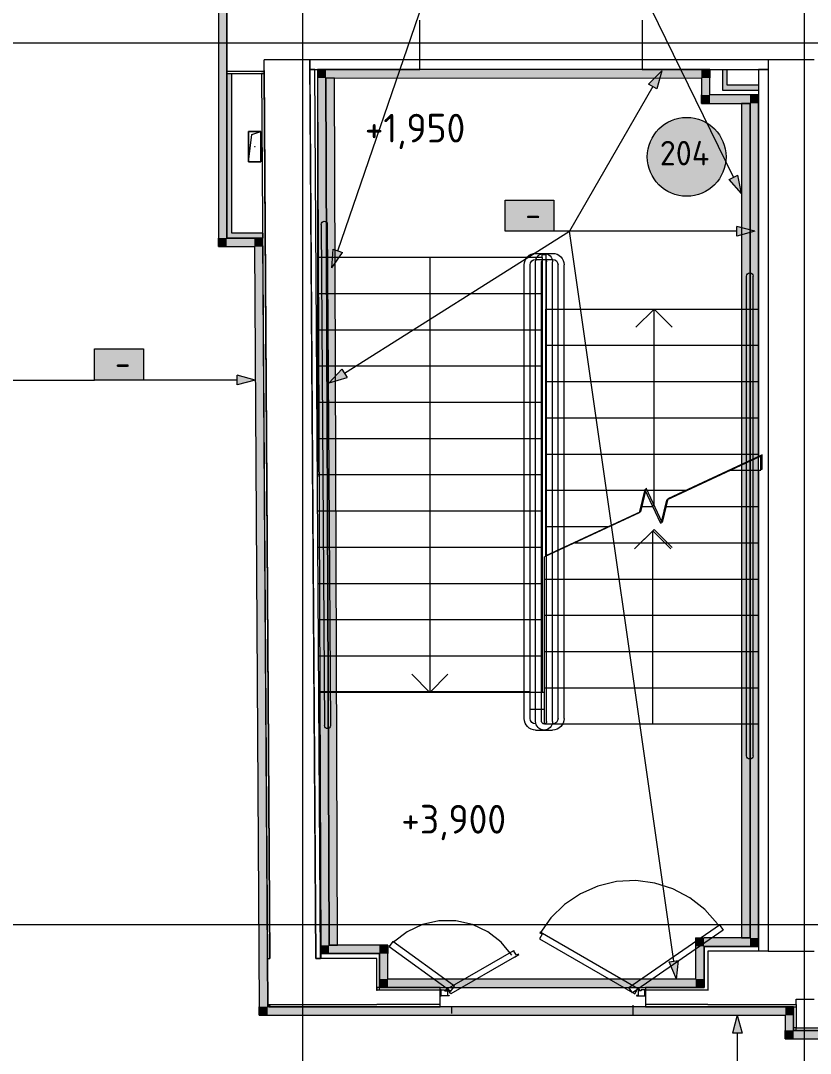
# Model space of a CAD drawing. Header units: millimetres. Extents: x 0 to 1189, y 0 to 841.
# Drawn here: x 310.3 to 375.7, y 406.7 to 492.2 of the extents above; entities that cross this region are included whole.
import ezdxf

# ---------------------------------------------------------------- set-up
doc = ezdxf.new("R2010")
doc.units = ezdxf.units.MM

msp = doc.modelspace()

# ---------------------------------------------------------------- hatches: boundary and pattern name
at = {"true_color": 0xf1d696}
h = msp.add_hatch(color=41, dxfattribs=at)
h.dxf.hatch_style = 2
h.paths.add_polyline_path([(326.689499, 493.921525), (327.3895, 493.921525), (327.3895, 487.801516), (326.689499, 487.801516)])
h = msp.add_hatch(color=41, dxfattribs=at)
h.dxf.hatch_style = 2
h.paths.add_polyline_path([(327.3895, 474.201495), (326.689499, 474.201495), (326.689499, 487.801516), (327.3895, 487.801516)])
h = msp.add_hatch(color=7)
h.dxf.hatch_style = 2
h.paths.add_polyline_path([(327.789501, 474.201495), (327.3895, 474.201495), (327.3895, 487.801516), (327.789501, 487.801516)])
h = msp.add_hatch(color=7)
h.dxf.hatch_style = 2
h.paths.add_polyline_path([(330.471505, 488.111516), (330.407942, 488.085079), (330.381505, 488.021516), (330.407942, 487.957954), (330.471505, 487.931516), (330.535067, 487.957954), (330.561505, 488.021516), (330.535067, 488.085079)])
h = msp.add_hatch(color=41, dxfattribs=at)
h.dxf.hatch_style = 2
h.paths.add_polyline_path([(335.592513, 487.447515), (334.892512, 487.447515), (334.890512, 488.147516)])
h = msp.add_hatch(color=41, dxfattribs=at)
h.dxf.hatch_style = 2
h.paths.add_polyline_path([(334.890512, 488.147516), (335.590513, 488.147516), (335.592513, 487.447515)])
h = msp.add_hatch(color=41, dxfattribs=at)
h.dxf.hatch_style = 2
h.paths.add_polyline_path([(335.850513, 415.659406), (335.150512, 415.659406), (334.892512, 487.447515), (335.592513, 487.447515)])
h = msp.add_hatch(color=41, dxfattribs=at)
h.dxf.hatch_style = 2
h.paths.add_polyline_path([(335.592513, 487.447515), (335.590513, 488.147516), (366.65356, 488.158516), (366.65356, 487.457515)])
at = {"true_color": 0x3dad99}
h = msp.add_hatch(color=135, dxfattribs=at)
h.dxf.hatch_style = 2
h.paths.add_polyline_path([(335.592513, 487.447515), (336.292514, 487.447515), (336.550514, 415.659406), (335.850513, 415.659406)])
at = {"true_color": 0x0077b0}
h = msp.add_hatch(color=144, dxfattribs=at)
h.dxf.hatch_style = 2
h.paths.add_polyline_path([(363.369555, 488.047516), (362.972555, 486.553514), (362.278553, 486.951515)])
at = {"true_color": 0xf1d696}
h = msp.add_hatch(color=41, dxfattribs=at)
h.dxf.hatch_style = 2
h.paths.add_polyline_path([(367.353561, 488.158516), (367.353561, 487.458515), (366.65356, 487.457515)])
h = msp.add_hatch(color=41, dxfattribs=at)
h.dxf.hatch_style = 2
h.paths.add_polyline_path([(366.65356, 487.457515), (366.65356, 488.158516), (367.353561, 488.158516)])
h = msp.add_hatch(color=41, dxfattribs=at)
h.dxf.hatch_style = 2
h.paths.add_polyline_path([(366.65356, 487.457515), (367.353561, 487.458515), (367.353561, 486.052513), (366.65356, 486.052513)])
h = msp.add_hatch(color=7)
h.dxf.hatch_style = 2
h.paths.add_polyline_path([(368.390563, 486.852514), (368.390563, 488.147516), (368.790563, 488.147516), (368.790563, 486.852514)])
h = msp.add_hatch(color=7)
h.dxf.hatch_style = 2
h.paths.add_polyline_path([(368.390563, 486.452514), (368.390563, 486.852514), (371.376567, 486.852514), (371.376567, 486.452514)])
h = msp.add_hatch(color=41, dxfattribs=at)
h.dxf.hatch_style = 2
h.paths.add_polyline_path([(367.353561, 486.052513), (366.65356, 485.352512), (366.65356, 486.052513)])
h = msp.add_hatch(color=41, dxfattribs=at)
h.dxf.hatch_style = 2
h.paths.add_polyline_path([(367.353561, 486.052513), (367.353561, 485.352512), (366.65356, 485.352512)])
h = msp.add_hatch(color=41, dxfattribs=at)
h.dxf.hatch_style = 2
h.paths.add_polyline_path([(367.353561, 485.352512), (367.353561, 486.052513), (370.676566, 486.052513), (370.676566, 485.352512)])
h = msp.add_hatch(color=41, dxfattribs=at)
h.dxf.hatch_style = 2
h.paths.add_polyline_path([(370.676566, 485.352512), (370.676566, 486.052513), (371.376567, 486.052513)])
h = msp.add_hatch(color=41, dxfattribs=at)
h.dxf.hatch_style = 2
h.paths.add_polyline_path([(370.676566, 485.352512), (371.376567, 486.052513), (371.376567, 485.352512)])
at = {"true_color": 0x3dad99}
h = msp.add_hatch(color=135, dxfattribs=at)
h.dxf.hatch_style = 2
h.paths.add_polyline_path([(370.676566, 416.259407), (369.976565, 416.259407), (369.976565, 485.352512), (370.676566, 485.352512)])
at = {"true_color": 0xf1d696}
h = msp.add_hatch(color=41, dxfattribs=at)
h.dxf.hatch_style = 2
h.paths.add_polyline_path([(370.676566, 485.352512), (371.376567, 485.352512), (371.376567, 416.259407), (370.676566, 416.259407)])
at = {"true_color": 0xffffff}
h = msp.add_hatch(color=7, dxfattribs=at)
edge = h.paths.add_edge_path()
edge.add_arc((365.436558, 480.927505), 3.260005, 0, 360)
at = {"true_color": 0x0077b0}
h = msp.add_hatch(color=144, dxfattribs=at)
h.dxf.hatch_style = 2
h.paths.add_polyline_path([(369.976565, 477.894501), (368.961564, 479.060503), (369.680565, 479.411503)])
at = {"true_color": 0xffffff}
h = msp.add_hatch(color=7, dxfattribs=at)
h.dxf.hatch_style = 2
h.paths.add_polyline_path([(350.411535, 477.3505), (354.451542, 477.3505), (354.451542, 474.762496), (350.411535, 474.762496)])
h = msp.add_hatch(color=7, dxfattribs=at)
h.dxf.hatch_style = 2
h.paths.add_polyline_path([(350.411535, 477.3505), (354.451542, 477.3505), (354.451542, 474.762496), (350.411535, 474.762496)])
h = msp.add_hatch(color=7, dxfattribs=at)
h.dxf.hatch_style = 2
h.paths.add_polyline_path([(350.411535, 477.3505), (354.451542, 477.3505), (354.451542, 474.762496), (350.411535, 474.762496)])
h = msp.add_hatch(color=7, dxfattribs=at)
h.dxf.hatch_style = 2
h.paths.add_polyline_path([(350.411535, 477.3505), (354.451542, 477.3505), (354.451542, 474.762496), (350.411535, 474.762496)])
at = {"true_color": 0x0077b0}
h = msp.add_hatch(color=144, dxfattribs=at)
h.paths.add_polyline_path([(351.622216, 475.95376), (351.622216, 476.760739), (351.592726, 476.917422), (351.503705, 477.048473), (351.375065, 477.134876), (351.218727, 477.164228), (351.062251, 477.134876), (350.930993, 477.048473), (350.843556, 476.917422), (350.815237, 476.760739), (350.815237, 475.95376), (350.843556, 475.797421), (350.930993, 475.668781), (351.062251, 475.57976), (351.218727, 475.55027), (351.375065, 475.57976), (351.503705, 475.668781), (351.592726, 475.797421)])
h.paths.add_polyline_path([(351.822859, 475.95376), (351.811705, 475.833104), (351.778279, 475.721078), (351.722632, 475.618044), (351.644816, 475.524363), (351.553048, 475.447064), (351.450995, 475.392554), (351.339331, 475.360264), (351.218727, 475.349628), (351.096994, 475.360264), (350.985287, 475.392554), (350.883088, 475.447064), (350.789881, 475.524363), (350.712151, 475.618044), (350.656694, 475.721078), (350.623457, 475.833104), (350.61239, 475.95376), (350.61239, 476.760739), (350.623457, 476.882471), (350.656694, 476.994178), (350.712151, 477.096377), (350.789881, 477.189584), (350.883088, 477.2674), (350.985287, 477.323047), (351.096994, 477.356473), (351.218727, 477.367627), (351.339383, 477.356516), (351.451409, 477.323392), (351.554443, 477.268563), (351.648124, 477.19234), (351.724028, 477.098703), (351.778693, 476.995557), (351.811757, 476.882902), (351.822859, 476.760739)])
h = msp.add_hatch(color=144, dxfattribs=at)
h.paths.add_polyline_path([(351.622216, 475.95376), (351.622216, 476.760739), (351.592726, 476.917422), (351.503705, 477.048473), (351.375065, 477.134876), (351.218727, 477.164228), (351.062251, 477.134876), (350.930993, 477.048473), (350.843556, 476.917422), (350.815237, 476.760739), (350.815237, 475.95376), (350.843556, 475.797421), (350.930993, 475.668781), (351.062251, 475.57976), (351.218727, 475.55027), (351.375065, 475.57976), (351.503705, 475.668781), (351.592726, 475.797421)])
h.paths.add_polyline_path([(351.822859, 475.95376), (351.811705, 475.833104), (351.778279, 475.721078), (351.722632, 475.618044), (351.644816, 475.524363), (351.553048, 475.447064), (351.450995, 475.392554), (351.339331, 475.360264), (351.218727, 475.349628), (351.096994, 475.360264), (350.985287, 475.392554), (350.883088, 475.447064), (350.789881, 475.524363), (350.712151, 475.618044), (350.656694, 475.721078), (350.623457, 475.833104), (350.61239, 475.95376), (350.61239, 476.760739), (350.623457, 476.882471), (350.656694, 476.994178), (350.712151, 477.096377), (350.789881, 477.189584), (350.883088, 477.2674), (350.985287, 477.323047), (351.096994, 477.356473), (351.218727, 477.367627), (351.339383, 477.356516), (351.451409, 477.323392), (351.554443, 477.268563), (351.648124, 477.19234), (351.724028, 477.098703), (351.778693, 476.995557), (351.811757, 476.882902), (351.822859, 476.760739)])
h = msp.add_hatch(color=144, dxfattribs=at)
h.paths.add_polyline_path([(351.622216, 475.95376), (351.622216, 476.760739), (351.592726, 476.917422), (351.503705, 477.048473), (351.375065, 477.134876), (351.218727, 477.164228), (351.062251, 477.134876), (350.930993, 477.048473), (350.843556, 476.917422), (350.815237, 476.760739), (350.815237, 475.95376), (350.843556, 475.797421), (350.930993, 475.668781), (351.062251, 475.57976), (351.218727, 475.55027), (351.375065, 475.57976), (351.503705, 475.668781), (351.592726, 475.797421)])
h.paths.add_polyline_path([(351.822859, 475.95376), (351.811705, 475.833104), (351.778279, 475.721078), (351.722632, 475.618044), (351.644816, 475.524363), (351.553048, 475.447064), (351.450995, 475.392554), (351.339331, 475.360264), (351.218727, 475.349628), (351.096994, 475.360264), (350.985287, 475.392554), (350.883088, 475.447064), (350.789881, 475.524363), (350.712151, 475.618044), (350.656694, 475.721078), (350.623457, 475.833104), (350.61239, 475.95376), (350.61239, 476.760739), (350.623457, 476.882471), (350.656694, 476.994178), (350.712151, 477.096377), (350.789881, 477.189584), (350.883088, 477.2674), (350.985287, 477.323047), (351.096994, 477.356473), (351.218727, 477.367627), (351.339383, 477.356516), (351.451409, 477.323392), (351.554443, 477.268563), (351.648124, 477.19234), (351.724028, 477.098703), (351.778693, 476.995557), (351.811757, 476.882902), (351.822859, 476.760739)])
h = msp.add_hatch(color=144, dxfattribs=at)
h.paths.add_polyline_path([(351.622216, 475.95376), (351.622216, 476.760739), (351.592726, 476.917422), (351.503705, 477.048473), (351.375065, 477.134876), (351.218727, 477.164228), (351.062251, 477.134876), (350.930993, 477.048473), (350.843556, 476.917422), (350.815237, 476.760739), (350.815237, 475.95376), (350.843556, 475.797421), (350.930993, 475.668781), (351.062251, 475.57976), (351.218727, 475.55027), (351.375065, 475.57976), (351.503705, 475.668781), (351.592726, 475.797421)])
h.paths.add_polyline_path([(351.822859, 475.95376), (351.811705, 475.833104), (351.778279, 475.721078), (351.722632, 475.618044), (351.644816, 475.524363), (351.553048, 475.447064), (351.450995, 475.392554), (351.339331, 475.360264), (351.218727, 475.349628), (351.096994, 475.360264), (350.985287, 475.392554), (350.883088, 475.447064), (350.789881, 475.524363), (350.712151, 475.618044), (350.656694, 475.721078), (350.623457, 475.833104), (350.61239, 475.95376), (350.61239, 476.760739), (350.623457, 476.882471), (350.656694, 476.994178), (350.712151, 477.096377), (350.789881, 477.189584), (350.883088, 477.2674), (350.985287, 477.323047), (351.096994, 477.356473), (351.218727, 477.367627), (351.339383, 477.356516), (351.451409, 477.323392), (351.554443, 477.268563), (351.648124, 477.19234), (351.724028, 477.098703), (351.778693, 476.995557), (351.811757, 476.882902), (351.822859, 476.760739)])
h = msp.add_hatch(color=144, dxfattribs=at)
h.dxf.hatch_style = 2
h.paths.add_polyline_path([(354.045336, 477.023117), (353.813826, 476.791607), (353.74327, 476.760739), (353.667134, 476.786026), (353.641847, 476.862162), (353.669959, 476.932718), (354.06518, 477.327939), (354.10597, 477.357292), (354.14676, 477.367627), (354.222896, 477.342064), (354.248183, 477.265652), (354.248183, 475.448295), (354.222896, 475.373537), (354.14676, 475.349628), (354.070623, 475.373537), (354.045336, 475.448295)])
h = msp.add_hatch(color=144, dxfattribs=at)
h.dxf.hatch_style = 2
h.paths.add_polyline_path([(354.045336, 477.023117), (353.813826, 476.791607), (353.74327, 476.760739), (353.667134, 476.786026), (353.641847, 476.862162), (353.669959, 476.932718), (354.06518, 477.327939), (354.10597, 477.357292), (354.14676, 477.367627), (354.222896, 477.342064), (354.248183, 477.265652), (354.248183, 475.448295), (354.222896, 475.373537), (354.14676, 475.349628), (354.070623, 475.373537), (354.045336, 475.448295)])
h = msp.add_hatch(color=144, dxfattribs=at)
h.dxf.hatch_style = 2
h.paths.add_polyline_path([(354.045336, 477.023117), (353.813826, 476.791607), (353.74327, 476.760739), (353.667134, 476.786026), (353.641847, 476.862162), (353.669959, 476.932718), (354.06518, 477.327939), (354.10597, 477.357292), (354.14676, 477.367627), (354.222896, 477.342064), (354.248183, 477.265652), (354.248183, 475.448295), (354.222896, 475.373537), (354.14676, 475.349628), (354.070623, 475.373537), (354.045336, 475.448295)])
h = msp.add_hatch(color=144, dxfattribs=at)
h.dxf.hatch_style = 2
h.paths.add_polyline_path([(354.045336, 477.023117), (353.813826, 476.791607), (353.74327, 476.760739), (353.667134, 476.786026), (353.641847, 476.862162), (353.669959, 476.932718), (354.06518, 477.327939), (354.10597, 477.357292), (354.14676, 477.367627), (354.222896, 477.342064), (354.248183, 477.265652), (354.248183, 475.448295), (354.222896, 475.373537), (354.14676, 475.349628), (354.070623, 475.373537), (354.045336, 475.448295)])
h = msp.add_hatch(color=144, dxfattribs=at)
h.dxf.hatch_style = 2
h.paths.add_polyline_path([(353.135757, 475.851785), (352.328778, 475.851785), (352.252641, 475.877347), (352.227354, 475.95376), (352.252641, 476.029896), (352.328778, 476.055183), (353.135757, 476.055183), (353.211893, 476.029896), (353.23718, 475.95376), (353.211893, 475.877347)])
h = msp.add_hatch(color=144, dxfattribs=at)
h.dxf.hatch_style = 2
h.paths.add_polyline_path([(353.135757, 475.851785), (352.328778, 475.851785), (352.252641, 475.877347), (352.227354, 475.95376), (352.252641, 476.029896), (352.328778, 476.055183), (353.135757, 476.055183), (353.211893, 476.029896), (353.23718, 475.95376), (353.211893, 475.877347)])
h = msp.add_hatch(color=144, dxfattribs=at)
h.dxf.hatch_style = 2
h.paths.add_polyline_path([(353.135757, 475.851785), (352.328778, 475.851785), (352.252641, 475.877347), (352.227354, 475.95376), (352.252641, 476.029896), (352.328778, 476.055183), (353.135757, 476.055183), (353.211893, 476.029896), (353.23718, 475.95376), (353.211893, 475.877347)])
h = msp.add_hatch(color=144, dxfattribs=at)
h.dxf.hatch_style = 2
h.paths.add_polyline_path([(353.135757, 475.851785), (352.328778, 475.851785), (352.252641, 475.877347), (352.227354, 475.95376), (352.252641, 476.029896), (352.328778, 476.055183), (353.135757, 476.055183), (353.211893, 476.029896), (353.23718, 475.95376), (353.211893, 475.877347)])
h = msp.add_hatch(color=7)
h.dxf.hatch_style = 2
h.paths.add_polyline_path([(327.789501, 474.201495), (327.789501, 474.601496), (330.389505, 474.601496), (330.389505, 474.201495)])
h = msp.add_hatch(color=144, dxfattribs=at)
h.dxf.hatch_style = 2
h.paths.add_polyline_path([(371.076567, 474.762496), (369.583565, 474.362495), (369.583565, 475.162497)])
at = {"true_color": 0xf1d696}
h = msp.add_hatch(color=41, dxfattribs=at)
h.dxf.hatch_style = 2
h.paths.add_polyline_path([(327.3895, 474.201495), (326.689499, 473.501494), (326.689499, 474.201495)])
h = msp.add_hatch(color=41, dxfattribs=at)
h.dxf.hatch_style = 2
h.paths.add_polyline_path([(327.3895, 474.201495), (327.3895, 473.501494), (326.689499, 473.501494)])
h = msp.add_hatch(color=41, dxfattribs=at)
h.dxf.hatch_style = 2
h.paths.add_polyline_path([(327.3895, 473.501494), (327.3895, 474.201495), (329.660504, 474.201495), (329.665504, 473.501494)])
h = msp.add_hatch(color=41, dxfattribs=at)
h.dxf.hatch_style = 2
h.paths.add_polyline_path([(330.360505, 474.201495), (329.665504, 473.501494), (329.660504, 474.201495)])
h = msp.add_hatch(color=41, dxfattribs=at)
h.dxf.hatch_style = 2
h.paths.add_polyline_path([(329.665504, 473.501494), (330.355505, 474.197495), (330.365505, 473.501494)])
h = msp.add_hatch(color=41, dxfattribs=at)
h.dxf.hatch_style = 2
h.paths.add_polyline_path([(329.665504, 473.501494), (330.365505, 473.501494), (330.774505, 410.559398), (330.074504, 410.559398)])
at = {"true_color": 0x0077b0}
h = msp.add_hatch(color=144, dxfattribs=at)
h.dxf.hatch_style = 2
h.paths.add_polyline_path([(336.086513, 471.728491), (336.191514, 473.270494), (336.948515, 473.011493)])
at = {"true_color": 0xffffff}
h = msp.add_hatch(color=7, dxfattribs=at)
h.dxf.hatch_style = 2
h.paths.add_polyline_path([(316.452483, 465.036481), (320.49249, 465.039481), (320.49349, 462.451477), (316.453483, 462.448477)])
h = msp.add_hatch(color=7, dxfattribs=at)
h.dxf.hatch_style = 2
h.paths.add_polyline_path([(316.453483, 465.036481), (320.49349, 465.036481), (320.49349, 462.448477), (316.453483, 462.448477)])
at = {"true_color": 0x0077b0}
h = msp.add_hatch(color=144, dxfattribs=at)
h.paths.add_polyline_path([(317.664107, 463.641789), (317.664107, 464.448768), (317.634617, 464.605451), (317.545596, 464.736502), (317.416956, 464.822905), (317.260618, 464.852257), (317.104141, 464.822905), (316.972883, 464.736502), (316.885447, 464.605451), (316.857128, 464.448768), (316.857128, 463.641789), (316.885447, 463.48545), (316.972883, 463.35681), (317.104141, 463.267789), (317.260618, 463.238299), (317.416956, 463.267789), (317.545596, 463.35681), (317.634617, 463.48545)])
h.paths.add_polyline_path([(317.864749, 463.641789), (317.853596, 463.521133), (317.82017, 463.409107), (317.764523, 463.306073), (317.686707, 463.212392), (317.594938, 463.135093), (317.492886, 463.080583), (317.381222, 463.048293), (317.260618, 463.037657), (317.138885, 463.048293), (317.027178, 463.080583), (316.924979, 463.135093), (316.831772, 463.212392), (316.754042, 463.306073), (316.698585, 463.409107), (316.665348, 463.521133), (316.654281, 463.641789), (316.654281, 464.448768), (316.665348, 464.5705), (316.698585, 464.682207), (316.754042, 464.784406), (316.831772, 464.877613), (316.924979, 464.955429), (317.027178, 465.011076), (317.138885, 465.044502), (317.260618, 465.055656), (317.381273, 465.044545), (317.493299, 465.011421), (317.596333, 464.956592), (317.690014, 464.880369), (317.765918, 464.786732), (317.820583, 464.683586), (317.853648, 464.570931), (317.864749, 464.448768)])
h = msp.add_hatch(color=144, dxfattribs=at)
h.paths.add_polyline_path([(317.66446, 463.641789), (317.66446, 464.448768), (317.63497, 464.605451), (317.545949, 464.736502), (317.417309, 464.822905), (317.26097, 464.852257), (317.104494, 464.822905), (316.973236, 464.736502), (316.885799, 464.605451), (316.857481, 464.448768), (316.857481, 463.641789), (316.885799, 463.48545), (316.973236, 463.35681), (317.104494, 463.267789), (317.26097, 463.238299), (317.417309, 463.267789), (317.545949, 463.35681), (317.63497, 463.48545)])
h.paths.add_polyline_path([(317.865102, 463.641789), (317.853949, 463.521133), (317.820523, 463.409107), (317.764876, 463.306073), (317.68706, 463.212392), (317.595291, 463.135093), (317.493239, 463.080583), (317.381574, 463.048293), (317.26097, 463.037657), (317.139238, 463.048293), (317.027531, 463.080583), (316.925332, 463.135093), (316.832125, 463.212392), (316.754395, 463.306073), (316.698937, 463.409107), (316.665701, 463.521133), (316.654634, 463.641789), (316.654634, 464.448768), (316.665701, 464.5705), (316.698937, 464.682207), (316.754395, 464.784406), (316.832125, 464.877613), (316.925332, 464.955429), (317.027531, 465.011076), (317.139238, 465.044502), (317.26097, 465.055656), (317.381626, 465.044545), (317.493652, 465.011421), (317.596686, 464.956592), (317.690367, 464.880369), (317.766271, 464.786732), (317.820936, 464.683586), (317.854, 464.570931), (317.865102, 464.448768)])
h = msp.add_hatch(color=144, dxfattribs=at)
h.dxf.hatch_style = 2
h.paths.add_polyline_path([(320.087227, 464.711146), (319.855716, 464.479636), (319.785161, 464.448768), (319.709024, 464.474055), (319.683737, 464.550191), (319.711849, 464.620747), (320.107071, 465.015968), (320.147861, 465.045321), (320.18865, 465.055656), (320.264787, 465.030093), (320.290074, 464.953681), (320.290074, 463.136324), (320.264787, 463.061566), (320.18865, 463.037657), (320.112514, 463.061566), (320.087227, 463.136324)])
h = msp.add_hatch(color=144, dxfattribs=at)
h.dxf.hatch_style = 2
h.paths.add_polyline_path([(320.08758, 464.711146), (319.856069, 464.479636), (319.785514, 464.448768), (319.709377, 464.474055), (319.68409, 464.550191), (319.712202, 464.620747), (320.107423, 465.015968), (320.148213, 465.045321), (320.189003, 465.055656), (320.26514, 465.030093), (320.290427, 464.953681), (320.290427, 463.136324), (320.26514, 463.061566), (320.189003, 463.037657), (320.112867, 463.061566), (320.08758, 463.136324)])
h = msp.add_hatch(color=144, dxfattribs=at)
h.dxf.hatch_style = 2
h.paths.add_polyline_path([(319.177647, 463.539814), (318.370668, 463.539814), (318.294532, 463.565376), (318.269245, 463.641789), (318.294532, 463.717925), (318.370668, 463.743212), (319.177647, 463.743212), (319.253784, 463.717925), (319.279071, 463.641789), (319.253784, 463.565376)])
h = msp.add_hatch(color=144, dxfattribs=at)
h.dxf.hatch_style = 2
h.paths.add_polyline_path([(319.178, 463.539814), (318.371021, 463.539814), (318.294884, 463.565376), (318.269597, 463.641789), (318.294884, 463.717925), (318.371021, 463.743212), (319.178, 463.743212), (319.254137, 463.717925), (319.279424, 463.641789), (319.254137, 463.565376)])
h = msp.add_hatch(color=144, dxfattribs=at)
h.dxf.hatch_style = 2
h.paths.add_polyline_path([(329.736504, 462.448477), (328.244501, 462.048477), (328.244501, 462.848478)])
h = msp.add_hatch(color=144, dxfattribs=at)
h.dxf.hatch_style = 2
h.paths.add_polyline_path([(335.866513, 462.212477), (336.915515, 463.347479), (337.342515, 462.671478)])
at = {"true_color": 0xf1d696}
h = msp.add_hatch(color=41, dxfattribs=at)
h.dxf.hatch_style = 2
h.paths.add_polyline_path([(335.850513, 415.659406), (335.155512, 414.962405), (335.150512, 415.659406)])
h = msp.add_hatch(color=41, dxfattribs=at)
h.dxf.hatch_style = 2
h.paths.add_polyline_path([(335.850513, 415.659406), (335.853513, 414.959405), (335.153512, 414.959405)])
h = msp.add_hatch(color=41, dxfattribs=at)
h.dxf.hatch_style = 2
h.paths.add_polyline_path([(340.011519, 415.659406), (340.011519, 414.959405), (335.853513, 414.959405), (335.850513, 415.659406)])
h = msp.add_hatch(color=41, dxfattribs=at)
h.dxf.hatch_style = 2
h.paths.add_polyline_path([(340.011519, 414.959405), (340.711521, 415.659406), (340.711521, 414.959405)])
h = msp.add_hatch(color=41, dxfattribs=at)
h.dxf.hatch_style = 2
h.paths.add_polyline_path([(340.011519, 415.659406), (340.711521, 415.659406), (340.011519, 414.959405)])
h = msp.add_hatch(color=41, dxfattribs=at)
h.dxf.hatch_style = 2
h.paths.add_polyline_path([(366.176559, 416.259407), (366.876561, 416.259407), (366.876561, 415.559406)])
h = msp.add_hatch(color=41, dxfattribs=at)
h.dxf.hatch_style = 2
h.paths.add_polyline_path([(366.176559, 415.559406), (366.176559, 416.259407), (366.876561, 415.559406)])
h = msp.add_hatch(color=41, dxfattribs=at)
h.dxf.hatch_style = 2
h.paths.add_polyline_path([(366.176559, 415.559406), (366.876561, 415.559406), (366.876561, 412.859401), (366.176559, 412.859401)])
h = msp.add_hatch(color=41, dxfattribs=at)
h.dxf.hatch_style = 2
h.paths.add_polyline_path([(370.676566, 416.259407), (370.676566, 415.559406), (366.876561, 415.559406), (366.876561, 416.259407)])
h = msp.add_hatch(color=41, dxfattribs=at)
h.dxf.hatch_style = 2
h.paths.add_polyline_path([(370.676566, 416.259407), (371.376567, 416.259407), (371.376567, 415.559406)])
h = msp.add_hatch(color=41, dxfattribs=at)
h.dxf.hatch_style = 2
h.paths.add_polyline_path([(370.676566, 415.559406), (370.676566, 416.259407), (371.376567, 415.559406)])
h = msp.add_hatch(color=41, dxfattribs=at)
h.dxf.hatch_style = 2
h.paths.add_polyline_path([(340.711521, 412.859401), (340.011519, 412.859401), (340.011519, 414.959405), (340.711521, 414.959405)])
at = {"true_color": 0x0077b0}
h = msp.add_hatch(color=144, dxfattribs=at)
h.dxf.hatch_style = 2
h.paths.add_polyline_path([(364.581557, 412.859401), (363.974556, 414.280404), (364.766557, 414.394404)])
at = {"true_color": 0xf1d696}
h = msp.add_hatch(color=41, dxfattribs=at)
h.dxf.hatch_style = 2
h.paths.add_polyline_path([(340.711521, 412.859401), (340.711521, 412.1594), (340.011519, 412.1594)])
h = msp.add_hatch(color=41, dxfattribs=at)
h.dxf.hatch_style = 2
h.paths.add_polyline_path([(340.011519, 412.859401), (340.711521, 412.859401), (340.011519, 412.1594)])
h = msp.add_hatch(color=41, dxfattribs=at)
h.dxf.hatch_style = 2
h.paths.add_polyline_path([(366.176559, 412.859401), (366.176559, 412.1594), (340.711521, 412.1594), (340.711521, 412.859401)])
h = msp.add_hatch(color=41, dxfattribs=at)
h.dxf.hatch_style = 2
h.paths.add_polyline_path([(366.176559, 412.859401), (366.876561, 412.859401), (366.876561, 412.1594)])
h = msp.add_hatch(color=41, dxfattribs=at)
h.dxf.hatch_style = 2
h.paths.add_polyline_path([(366.176559, 412.1594), (366.176559, 412.859401), (366.876561, 412.1594)])
h = msp.add_hatch(color=7)
h.dxf.hatch_style = 2
h.paths.add_polyline_path([(339.807519, 412.0494), (339.743957, 412.022963), (339.717519, 411.9594), (339.743957, 411.895837), (339.807519, 411.8694), (339.875082, 411.895837), (339.901519, 411.9594), (339.875082, 412.022963)])
h = msp.add_hatch(color=41, dxfattribs=at)
h.dxf.hatch_style = 2
h.paths.add_polyline_path([(330.774505, 410.559398), (330.078504, 409.859397), (330.074504, 410.559398)])
h = msp.add_hatch(color=41, dxfattribs=at)
h.dxf.hatch_style = 2
h.paths.add_polyline_path([(330.774505, 410.559398), (330.778505, 409.859397), (330.078504, 409.859397)])
h = msp.add_hatch(color=41, dxfattribs=at)
h.dxf.hatch_style = 2
h.paths.add_polyline_path([(330.778505, 409.859397), (330.774505, 410.559398), (373.587571, 410.559398), (373.587571, 409.859397)])
h = msp.add_hatch(color=41, dxfattribs=at)
h.dxf.hatch_style = 2
h.paths.add_polyline_path([(373.587571, 409.859397), (373.587571, 410.559398), (374.287572, 410.559398)])
h = msp.add_hatch(color=41, dxfattribs=at)
h.dxf.hatch_style = 2
h.paths.add_polyline_path([(373.587571, 409.859397), (374.287572, 410.559398), (374.287572, 409.859397)])
at = {"true_color": 0x0077b0}
h = msp.add_hatch(color=144, dxfattribs=at)
h.dxf.hatch_style = 2
h.paths.add_polyline_path([(369.617565, 409.859397), (370.017565, 408.366395), (369.217564, 408.366395)])
at = {"true_color": 0xf1d696}
h = msp.add_hatch(color=41, dxfattribs=at)
h.dxf.hatch_style = 2
h.paths.add_polyline_path([(373.587571, 409.859397), (374.287572, 409.859397), (374.287572, 408.604395), (373.587571, 408.604395)])
h = msp.add_hatch(color=41, dxfattribs=at)
h.dxf.hatch_style = 2
h.paths.add_polyline_path([(374.287572, 408.604395), (373.587571, 407.904394), (373.587571, 408.604395)])
h = msp.add_hatch(color=41, dxfattribs=at)
h.dxf.hatch_style = 2
h.paths.add_polyline_path([(374.287572, 408.604395), (374.287572, 407.904394), (373.587571, 407.904394)])
h = msp.add_hatch(color=41, dxfattribs=at)
h.dxf.hatch_style = 2
h.paths.add_polyline_path([(374.287572, 407.904394), (374.287572, 408.604395), (378.487578, 408.604395), (378.487578, 407.904394)])

# ---------------------------------------------------------------- linework, layer by layer
at = {"color": 7, "lineweight": 0}
for points in [[(333.67251, 237.628134), (333.67251, 730.151886)], [(375.172573, 237.628134), (375.172573, 506.499545)], [(326.689499, 494.621526), (326.689499, 487.801516)], [(327.3895, 487.801516), (327.3895, 493.921525)], [(327.3895, 493.721525), (327.3895, 488.021516)], [(343.353525, 488.947518), (343.353525, 492.247523)], [(361.753553, 492.247523), (361.753553, 488.947518)], [(202.529309, 490.37152), (863.72632, 490.37152)], [(330.471505, 488.021516), (330.465505, 488.947518)], [(334.265511, 488.947518), (330.465505, 488.947518)], [(334.265511, 488.947518), (334.265511, 488.147516)], [(343.353525, 488.947518), (334.265511, 488.947518)], [(334.749511, 414.559404), (334.265511, 488.947518)], [(361.753553, 488.947518), (343.353525, 488.947518)], [(343.353525, 488.147516), (343.353525, 488.947518)], [(372.176569, 488.947518), (361.753553, 488.947518)], [(361.753553, 488.947518), (361.753553, 488.147516)], [(372.176569, 488.947518), (372.176569, 415.159405)], [(375.976574, 488.947518), (372.176569, 488.947518)], [(326.689499, 487.801516), (326.689499, 474.201495)], [(327.3895, 488.021516), (330.471505, 488.021516)], [(327.3895, 488.021516), (327.3895, 487.821516)], [(327.3895, 487.821516), (330.471505, 487.821516)], [(327.3895, 487.801516), (327.3895, 487.821516)], [(327.3895, 487.801516), (327.3895, 474.201495)], [(327.789501, 487.801516), (327.3895, 487.801516)], [(327.3895, 474.201495), (327.3895, 487.801516)], [(327.789501, 474.601496), (327.789501, 487.801516)], [(330.471505, 487.821516), (330.271505, 487.820516)], [(330.271505, 487.820516), (330.749505, 414.559404)], [(330.471505, 487.821516), (330.471505, 488.021516)], [(330.471505, 488.021516), (330.949506, 414.559404)], [(330.949506, 414.559404), (330.471505, 487.821516)], [(334.265511, 488.147516), (343.353525, 488.147516)], [(334.670511, 488.160516), (334.270511, 488.158516)], [(334.270511, 488.158516), (334.749511, 414.559404)], [(335.149512, 414.562404), (334.670511, 488.160516)], [(367.353561, 488.158516), (334.890512, 488.147516)], [(334.890512, 488.147516), (334.890512, 472.587493)], [(334.890512, 488.147516), (334.892512, 487.447515)], [(334.892512, 487.447515), (335.153512, 414.959405)], [(335.592513, 487.447515), (366.65356, 487.458515)], [(335.850513, 415.659406), (335.592513, 487.447515)], [(335.592513, 487.447515), (335.850513, 415.659406)], [(336.292514, 487.447515), (335.592513, 487.447515)], [(336.550514, 415.659406), (336.292514, 487.447515)], [(361.753553, 488.147516), (372.176569, 488.147516)], [(366.65356, 487.458515), (366.65356, 486.052513)], [(367.353561, 488.158516), (367.353561, 487.458515)], [(367.353561, 486.052513), (367.353561, 487.458515)], [(368.390563, 488.147516), (368.390563, 486.452514)], [(368.790563, 486.852514), (368.790563, 488.147516)], [(372.176569, 488.159516), (371.376567, 488.159516)], [(371.376567, 488.159516), (371.376567, 456.101468)], [(371.376567, 486.852514), (368.790563, 486.852514)], [(366.65356, 485.352512), (366.65356, 486.052513)], [(370.676566, 486.052513), (367.353561, 486.052513)], [(368.390563, 486.452514), (371.376567, 486.452514)], [(371.376567, 486.052513), (370.676566, 486.052513)], [(371.376567, 416.259407), (371.376567, 486.052513)], [(366.65356, 485.352512), (370.676566, 485.352512)], [(370.676566, 485.352512), (369.976565, 485.352512)], [(369.976565, 485.352512), (369.976565, 416.259407)], [(370.676566, 485.352512), (370.676566, 416.259407)], [(370.676566, 416.259407), (370.676566, 485.352512)], [(362.176553, 480.927505), (362.193389, 481.260913), (362.242803, 481.584669), (362.323155, 481.897136), (362.432804, 482.196679), (362.570109, 482.481662), (362.733429, 482.750448), (362.921125, 483.0014), (363.131555, 483.232884), (363.363079, 483.443262), (363.614056, 483.630898), (363.882845, 483.794157), (364.167806, 483.931401), (364.467299, 484.040994), (364.779682, 484.121301), (365.103316, 484.170685), (365.436558, 484.18751), (365.769966, 484.170685), (366.093721, 484.121301), (366.406189, 484.040994), (366.705732, 483.931401), (366.990715, 483.794157), (367.259501, 483.630898), (367.510453, 483.443262), (367.741937, 483.232884), (367.952315, 483.0014), (368.139951, 482.750448), (368.303209, 482.481662), (368.440454, 482.196679), (368.550047, 481.897136), (368.630354, 481.584669), (368.679738, 481.260913), (368.696563, 480.927505)], [(329.195503, 480.521505), (329.195503, 483.021509)], [(329.195503, 483.021509), (330.195504, 483.021509)], [(330.195504, 483.021509), (329.195503, 483.021509)], [(329.195503, 483.021509), (329.195503, 480.521505)], [(329.195503, 480.521505), (329.445503, 482.771508)], [(329.445503, 482.771508), (330.195504, 483.021509)], [(330.195504, 483.021509), (330.195504, 480.521505)], [(330.195504, 480.521505), (330.195504, 483.021509)], [(329.670504, 481.771507), (329.695504, 481.796507), (329.720504, 481.771507)], [(329.720504, 481.771507), (329.695504, 481.746507), (329.670504, 481.771507)], [(329.671504, 481.778507), (329.695504, 481.796507), (329.707504, 481.793507)], [(329.695504, 481.746507), (329.671504, 481.765507)], [(329.720504, 481.771507), (329.707504, 481.750507)], [(330.195504, 480.521505), (329.195503, 480.521505)], [(329.195503, 480.521505), (330.195504, 480.521505)], [(368.696563, 480.927505), (368.679738, 480.594263), (368.630354, 480.270629), (368.550047, 479.958246), (368.440454, 479.658754), (368.303209, 479.373792), (368.139951, 479.105003), (367.952315, 478.854026), (367.741937, 478.622502), (367.510453, 478.412072), (367.259501, 478.224376), (366.990715, 478.061056), (366.705732, 477.923751), (366.406189, 477.814102), (366.093721, 477.733751), (365.769966, 477.684336), (365.436558, 477.6675), (365.103316, 477.684336), (364.779682, 477.733751), (364.467299, 477.814102), (364.167806, 477.923751), (363.882845, 478.061056), (363.614056, 478.224376), (363.363079, 478.412072), (363.131555, 478.622502), (362.921125, 478.854026), (362.733429, 479.105003), (362.570109, 479.373792), (362.432804, 479.658754), (362.323155, 479.958246), (362.242803, 480.270629), (362.193389, 480.594263), (362.176553, 480.927505)], [(335.204512, 475.335497), (335.224168, 475.434778), (335.277762, 475.514247), (335.357231, 475.567841), (335.454512, 475.587497), (335.550669, 475.568185), (335.629763, 475.515497), (335.683732, 475.43731), (335.704513, 475.341497)], [(330.389505, 474.601496), (327.789501, 474.601496)], [(330.389505, 474.201495), (330.389505, 474.601496)], [(335.204512, 475.335497), (335.474513, 433.835433)], [(335.704513, 475.341497), (335.974513, 433.815433)], [(326.689499, 473.501494), (326.689499, 474.201495)], [(327.3895, 474.201495), (330.389505, 474.201495)], [(329.660504, 474.201495), (327.3895, 474.201495)], [(330.360505, 474.201495), (329.660504, 474.201495)], [(330.774505, 410.559398), (330.360505, 474.201495)], [(326.689499, 473.501494), (329.665504, 473.501494)], [(329.665504, 473.501494), (330.074504, 410.559398)], [(351.990538, 471.987492), (352.009866, 472.178758), (352.065288, 472.356992), (352.15296, 472.518352), (352.269038, 472.658993), (352.409679, 472.775071), (352.571039, 472.862743), (352.749273, 472.918165), (352.940539, 472.937493)], [(352.934539, 472.234492), (352.948832, 472.376098), (352.989821, 472.508024), (353.054668, 472.627434), (353.14054, 472.731493), (353.244598, 472.817364), (353.364009, 472.882212), (353.495935, 472.9232), (353.63754, 472.937493), (353.779433, 472.9232), (353.911494, 472.882212), (354.030922, 472.817364), (354.134916, 472.731493), (354.220676, 472.627434), (354.285401, 472.508024), (354.326289, 472.376098), (354.340541, 472.234492)], [(352.940539, 472.937493), (354.340541, 472.937493)], [(353.48454, 472.828493), (353.790541, 472.828493)], [(353.48454, 472.587493), (353.48454, 472.828493)], [(353.790541, 472.828493), (353.790541, 468.324486)], [(354.340541, 472.937493), (354.532094, 472.918165), (354.710464, 472.862743), (354.871841, 472.775071), (355.012417, 472.658993), (355.128384, 472.518352), (355.215933, 472.356992), (355.271256, 472.178758), (355.290543, 471.987492)], [(353.48454, 472.587493), (334.890512, 472.587493)], [(334.890512, 472.587493), (334.890512, 469.587488)], [(353.48454, 472.587493), (334.890512, 472.587493)], [(344.187526, 472.587493), (344.187526, 469.587488)], [(351.990538, 434.424434), (351.990538, 471.987492)], [(352.484539, 471.982492), (352.519835, 472.160039), (352.616164, 472.303617), (352.75918, 472.400883), (352.934539, 472.437492)], [(352.484539, 434.426434), (352.484539, 471.982492)], [(352.934539, 472.437492), (354.310541, 472.437492)], [(352.934539, 434.177434), (352.934539, 472.234492)], [(353.43454, 472.237492), (353.450509, 472.316461), (353.49404, 472.380992), (353.558571, 472.424524), (353.63754, 472.440492), (353.716509, 472.424524), (353.78104, 472.380992), (353.824572, 472.316461), (353.840541, 472.237492)], [(353.43454, 434.177434), (353.43454, 472.237492)], [(353.48454, 472.587493), (353.48454, 469.587488)], [(353.840541, 434.177434), (353.840541, 472.237492)], [(354.338541, 472.437492), (354.514635, 472.401867), (354.658292, 472.304742), (354.755073, 472.160742), (354.790542, 471.984492)], [(354.340541, 434.177434), (354.340541, 472.234492)], [(354.790542, 434.426434), (354.790542, 471.984492)], [(355.290543, 434.424434), (355.290543, 471.987492)], [(370.390566, 471.05649), (370.411628, 471.160803), (370.469066, 471.245991), (370.554254, 471.303428), (370.658566, 471.324491), (370.762879, 471.303428), (370.848067, 471.245991), (370.905504, 471.160803), (370.926567, 471.05649)], [(370.390566, 431.34243), (370.390566, 471.05649)], [(370.926567, 431.34243), (370.926567, 471.05649)], [(334.890512, 469.587488), (334.890512, 466.587484)], [(353.48454, 469.587488), (334.890512, 469.587488)], [(353.48454, 469.587488), (334.890512, 469.587488)], [(344.187526, 469.587488), (344.187526, 466.587484)], [(353.48454, 469.587488), (353.48454, 466.587484)], [(353.790541, 468.324486), (371.376567, 468.324486)], [(353.790541, 465.324482), (353.790541, 468.324486)], [(353.790541, 468.324486), (371.376567, 468.324486)], [(362.740554, 468.324486), (361.240552, 466.824484)], [(362.740554, 465.324482), (362.740554, 468.324486)], [(362.740554, 468.324486), (364.240556, 466.824484)], [(334.890512, 466.587484), (334.890512, 463.587479)], [(353.48454, 466.587484), (334.890512, 466.587484)], [(353.48454, 466.587484), (334.890512, 466.587484)], [(344.187526, 466.587484), (344.187526, 463.587479)], [(353.48454, 466.587484), (353.48454, 463.587479)], [(353.790541, 462.324477), (353.790541, 465.324482)], [(353.790541, 465.324482), (371.376567, 465.324482)], [(353.790541, 465.324482), (371.376567, 465.324482)], [(362.740554, 462.324477), (362.740554, 465.324482)], [(334.890512, 463.587479), (334.890512, 460.587474)], [(353.48454, 463.587479), (334.890512, 463.587479)], [(353.48454, 463.587479), (334.890512, 463.587479)], [(344.187526, 463.587479), (344.187526, 460.587474)], [(353.48454, 463.587479), (353.48454, 460.587474)], [(353.790541, 459.324472), (353.790541, 462.324477)], [(353.790541, 462.324477), (371.376567, 462.324477)], [(353.790541, 462.324477), (371.376567, 462.324477)], [(362.740554, 459.324472), (362.740554, 462.324477)], [(334.890512, 460.587474), (334.890512, 457.58747)], [(353.48454, 460.587474), (334.890512, 460.587474)], [(353.48454, 460.587474), (334.890512, 460.587474)], [(344.187526, 460.587474), (344.187526, 457.58747)], [(353.48454, 460.587474), (353.48454, 457.58747)], [(353.790541, 456.324468), (353.790541, 459.324472)], [(353.790541, 459.324472), (371.376567, 459.324472)], [(353.790541, 459.324472), (371.376567, 459.324472)], [(362.740554, 456.324468), (362.740554, 459.324472)], [(334.890512, 457.58747), (334.890512, 454.587465)], [(353.48454, 457.58747), (334.890512, 457.58747)], [(353.48454, 457.58747), (334.890512, 457.58747)], [(344.187526, 457.58747), (344.187526, 454.587465)], [(353.48454, 457.58747), (353.48454, 454.587465)], [(353.790541, 453.324463), (353.790541, 456.324468)], [(353.790541, 456.324468), (371.376567, 456.324468)], [(353.790541, 456.324468), (371.376567, 456.324468)], [(362.740554, 453.324463), (362.740554, 456.324468)], [(371.576568, 456.147468), (363.759556, 452.502462)], [(371.690568, 456.247468), (363.873556, 452.602462)], [(371.576568, 454.974466), (371.576568, 456.147468)], [(371.690568, 455.074466), (371.690568, 456.247468)], [(369.060564, 454.974466), (371.576568, 454.974466)], [(369.060564, 454.974466), (371.576568, 454.974466)], [(369.174564, 455.074466), (369.274564, 455.074466)], [(369.174564, 455.074466), (369.274564, 455.074466)], [(371.376567, 454.974466), (371.376567, 415.159405)], [(371.576568, 455.074466), (371.690568, 455.074466)], [(371.576568, 455.074466), (371.690568, 455.074466)], [(334.890512, 454.587465), (334.890512, 454.433465)], [(353.48454, 454.587465), (334.890512, 454.587465)], [(353.48454, 454.587465), (334.890512, 454.587465)], [(344.187526, 454.587465), (344.187526, 451.587461)], [(353.48454, 454.587465), (353.48454, 451.587461)], [(353.790541, 450.324459), (353.790541, 453.324463)], [(353.790541, 453.324463), (361.950553, 453.324463)], [(353.790541, 453.324463), (361.950553, 453.324463)], [(361.966553, 453.390463), (361.493552, 451.44546)], [(362.080553, 453.490464), (361.607552, 451.545461)], [(363.287555, 450.558459), (361.966553, 453.390463)], [(361.997553, 453.324463), (362.040553, 453.324463)], [(361.997553, 453.324463), (362.040553, 453.324463)], [(363.401555, 450.658459), (362.080553, 453.490464)], [(362.157553, 453.324463), (365.421558, 453.324463)], [(362.157553, 453.324463), (365.421558, 453.324463)], [(362.740554, 452.074461), (362.740554, 453.324463)], [(363.759556, 452.502462), (363.287555, 450.558459)], [(363.873556, 452.602462), (363.401555, 450.658459)], [(353.48454, 451.587461), (334.908512, 451.587461)], [(353.48454, 451.587461), (334.908512, 451.587461)], [(344.187526, 451.587461), (344.187526, 448.587456)], [(353.48454, 451.587461), (353.48454, 448.587456)], [(361.493552, 451.44546), (353.67654, 447.800455)], [(361.607552, 451.545461), (353.790541, 447.900455)], [(361.622552, 451.974461), (362.626554, 451.974461)], [(361.622552, 451.974461), (362.626554, 451.974461)], [(362.580554, 452.074461), (362.740554, 452.074461)], [(362.580554, 452.074461), (362.740554, 452.074461)], [(363.631556, 451.974461), (371.376567, 451.974461)], [(363.631556, 451.974461), (371.376567, 451.974461)], [(353.790541, 447.900455), (353.790541, 450.324459)], [(353.790541, 450.324459), (358.987548, 450.324459)], [(353.790541, 450.324459), (358.987548, 450.324459)], [(362.626554, 449.974458), (361.126552, 448.474456)], [(362.740554, 450.074458), (361.240552, 448.574456)], [(362.626554, 448.974457), (362.626554, 449.974458)], [(362.626554, 449.974458), (364.126556, 448.474456)], [(362.740554, 450.074458), (364.240556, 448.574456)], [(356.193544, 448.974457), (371.376567, 448.974457)], [(356.193544, 448.974457), (371.376567, 448.974457)], [(356.307544, 449.074457), (356.407545, 449.074457)], [(356.307544, 449.074457), (356.407545, 449.074457)], [(362.626554, 445.974452), (362.626554, 448.974457)], [(353.48454, 448.587456), (334.928512, 448.587456)], [(353.48454, 448.587456), (334.928512, 448.587456)], [(344.187526, 448.587456), (344.187526, 445.587451)], [(353.48454, 448.587456), (353.48454, 445.587451)], [(353.67654, 445.974452), (353.67654, 447.800455)], [(353.790541, 447.853455), (353.790541, 447.900455)], [(353.48454, 445.587451), (334.947512, 445.587451)], [(353.48454, 445.587451), (334.947512, 445.587451)], [(344.187526, 445.587451), (344.187526, 442.587447)], [(353.48454, 445.587451), (353.48454, 442.587447)], [(353.67654, 442.974447), (353.67654, 445.974452)], [(353.67654, 445.974452), (371.376567, 445.974452)], [(353.67654, 445.974452), (371.376567, 445.974452)], [(362.626554, 442.974447), (362.626554, 445.974452)], [(353.67654, 439.974443), (353.67654, 442.974447)], [(353.67654, 442.974447), (371.376567, 442.974447)], [(353.67654, 442.974447), (371.376567, 442.974447)], [(362.626554, 439.974443), (362.626554, 442.974447)], [(353.48454, 442.587447), (334.967512, 442.587447)], [(353.48454, 442.587447), (334.967512, 442.587447)], [(344.187526, 442.587447), (344.187526, 439.587442)], [(353.48454, 442.587447), (353.48454, 439.587442)], [(353.48454, 439.587442), (334.986512, 439.587442)], [(353.48454, 439.587442), (334.986512, 439.587442)], [(344.187526, 439.587442), (344.187526, 436.637438)], [(353.48454, 439.587442), (353.48454, 436.587438)], [(353.67654, 436.974438), (353.67654, 439.974443)], [(353.67654, 439.974443), (371.376567, 439.974443)], [(353.67654, 439.974443), (371.376567, 439.974443)], [(362.626554, 436.974438), (362.626554, 439.974443)], [(344.187526, 436.587438), (342.687524, 438.08744)], [(344.187526, 436.587438), (345.687528, 438.08744)], [(353.67654, 433.974434), (353.67654, 436.974438)], [(353.67654, 436.974438), (371.376567, 436.974438)], [(353.67654, 436.974438), (371.376567, 436.974438)], [(362.626554, 433.974434), (362.626554, 436.974438)], [(352.484539, 436.637438), (335.005512, 436.637438)], [(353.48454, 436.587438), (335.006512, 436.587438)], [(352.484539, 435.174436), (352.484539, 436.637438)], [(353.67654, 436.587438), (352.484539, 436.587438)], [(352.940539, 433.474433), (352.749273, 433.49372), (352.571039, 433.549042), (352.409679, 433.636591), (352.269038, 433.752558), (352.15296, 433.893135), (352.065288, 434.054512), (352.009866, 434.232881), (351.990538, 434.424434)], [(353.67654, 435.174436), (352.484539, 435.174436)], [(352.936539, 433.974434), (352.760867, 434.009903), (352.617164, 434.106684), (352.520148, 434.25034), (352.484539, 434.426434)], [(354.790542, 434.426434), (354.755073, 434.25034), (354.658292, 434.106684), (354.514635, 434.009903), (354.338541, 433.974434)], [(355.290543, 434.424434), (355.271256, 434.232881), (355.215933, 434.054512), (355.128384, 433.893135), (355.012417, 433.752558), (354.871841, 433.636591), (354.710464, 433.549042), (354.532094, 433.49372), (354.340541, 433.474433)], [(335.974513, 433.815433), (335.949248, 433.725386), (335.894638, 433.653058), (335.817716, 433.604918), (335.725513, 433.587433), (335.628372, 433.606918), (335.549138, 433.660058), (335.495591, 433.738886), (335.475513, 433.835433)], [(354.340541, 434.177434), (354.326289, 434.035541), (354.285401, 433.90348), (354.220676, 433.784053), (354.134916, 433.680058), (354.030922, 433.594298), (353.911494, 433.529574), (353.779433, 433.488685), (353.63754, 433.474433), (353.495935, 433.488685), (353.364009, 433.529574), (353.244598, 433.594298), (353.14054, 433.680058), (353.054668, 433.784053), (352.989821, 433.90348), (352.948832, 434.035541), (352.934539, 434.177434)], [(352.936539, 433.974434), (352.964539, 433.974434)], [(352.940539, 433.474433), (354.340541, 433.474433)], [(353.24054, 433.474433), (354.340541, 433.474433)], [(353.840541, 434.177434), (353.824572, 434.098465), (353.78104, 434.033934), (353.716509, 433.990402), (353.63754, 433.974434), (353.558571, 433.990402), (353.49404, 434.033934), (353.450509, 434.098465), (353.43454, 434.177434)], [(353.67654, 433.974434), (371.376567, 433.974434)], [(353.67654, 433.974434), (371.376567, 433.974434)], [(354.310541, 433.974434), (354.338541, 433.974434)], [(370.926567, 431.34243), (370.905504, 431.238117), (370.848067, 431.152929), (370.762879, 431.095492), (370.658566, 431.074429), (370.554254, 431.095492), (370.469066, 431.152929), (370.411628, 431.238117), (370.390566, 431.34243)], [(359.637549, 420.923414), (358.097547, 420.556413)], [(361.219552, 421.007414), (359.637549, 420.923414)], [(362.790554, 420.807414), (361.219552, 421.007414)], [(364.300557, 420.328413), (362.790554, 420.807414)], [(356.646545, 419.919412), (355.334543, 419.032411)], [(358.097547, 420.556413), (356.646545, 419.919412)], [(365.700559, 419.587412), (364.300557, 420.328413)], [(355.334543, 419.032411), (354.202541, 417.925409)], [(366.944561, 418.60641), (365.700559, 419.587412)], [(367.992562, 417.419408), (366.944561, 418.60641)], [(202.529309, 417.371408), (863.72632, 417.371408)], [(343.570525, 417.369408), (342.299523, 416.777407)], [(344.938527, 417.671409), (343.570525, 417.369408)], [(346.340529, 417.668409), (344.938527, 417.671409)], [(347.707531, 417.360408), (346.340529, 417.668409)], [(348.975533, 416.762407), (347.707531, 417.360408)], [(354.202541, 417.925409), (353.28654, 416.632407)], [(360.642551, 412.1574), (368.147562, 417.344408)], [(368.147562, 417.344408), (368.454563, 416.912408)], [(342.299523, 416.777407), (341.188521, 415.923406)], [(350.083535, 415.904406), (348.975533, 416.762407)], [(353.47054, 416.585407), (353.24554, 416.195407)], [(353.31954, 416.724407), (353.29754, 416.685407)], [(353.29754, 416.685407), (353.47054, 416.585407)], [(361.573552, 411.9594), (353.31954, 416.724407)], [(368.454563, 416.912408), (360.943551, 411.7214)], [(340.711521, 415.659406), (335.850513, 415.659406)], [(335.850513, 415.659406), (336.550514, 415.659406)], [(340.711521, 415.659406), (340.711521, 414.959405)], [(341.130521, 415.972406), (340.819521, 415.543406)], [(340.819521, 415.543406), (345.916528, 411.8404)], [(346.234529, 412.264401), (341.130521, 415.972406)], [(350.977536, 414.825404), (350.083535, 415.904406)], [(353.24554, 416.195407), (361.152552, 411.6304)], [(366.176559, 416.259407), (366.876561, 416.259407)], [(366.176559, 416.259407), (366.176559, 412.859401)], [(370.676566, 416.259407), (366.876561, 416.259407)], [(366.876561, 415.559406), (366.876561, 412.1594)], [(371.376567, 415.559406), (366.876561, 415.559406)], [(366.876561, 412.859401), (366.876561, 415.559406)], [(366.876561, 415.559406), (371.376567, 415.559406)], [(369.976565, 416.259407), (370.676566, 416.259407)], [(371.376567, 415.559406), (371.376567, 416.259407)], [(340.011519, 414.959405), (335.153512, 414.959405)], [(335.153512, 414.959405), (335.153512, 414.559404)], [(335.153512, 414.959405), (335.853513, 414.959405)], [(335.853513, 414.959405), (340.011519, 414.959405)], [(340.011519, 411.9594), (340.011519, 414.959405)], [(340.011519, 414.959405), (340.011519, 412.1594)], [(340.711521, 412.859401), (340.711521, 414.959405)], [(345.493528, 411.9594), (351.122536, 415.209405)], [(351.196537, 414.680404), (345.913528, 411.6304)], [(351.122536, 415.209405), (351.144536, 415.170405)], [(351.344537, 414.824404), (351.144536, 415.170405)], [(351.196537, 414.680404), (351.542537, 414.880405)], [(351.517537, 414.924405), (351.344537, 414.824404)], [(351.542537, 414.880405), (351.517537, 414.924405)], [(372.176569, 415.159405), (367.176561, 415.159405)], [(367.176561, 415.159405), (367.176561, 411.9594)], [(372.176569, 415.159405), (375.976574, 415.159405)], [(330.749505, 414.559404), (330.774505, 410.759398)], [(330.749505, 414.559404), (330.949506, 414.559404)], [(334.749511, 414.559404), (335.149512, 414.562404)], [(339.811519, 414.559404), (334.749511, 414.559404)], [(339.811519, 411.9594), (339.811519, 414.559404)], [(345.033527, 412.1594), (339.807519, 412.1594)], [(339.807519, 412.1594), (339.807519, 411.9594)], [(340.011519, 412.1594), (340.711521, 412.1594)], [(366.176559, 412.859401), (340.711521, 412.859401)], [(340.711521, 412.1594), (366.876561, 412.1594)], [(345.033527, 411.9594), (345.033527, 412.1594)], [(345.916528, 411.8404), (346.234529, 412.264401)], [(360.943551, 411.7214), (360.642551, 412.1574)], [(366.876561, 412.1594), (362.033553, 412.1594)], [(362.033553, 412.1594), (362.033553, 411.9594)], [(366.876561, 412.1594), (366.876561, 412.859401)], [(339.811519, 411.9594), (345.033527, 411.9594)], [(345.033527, 411.459399), (345.033527, 411.9594)], [(345.033527, 411.9594), (345.394528, 411.9594)], [(345.133527, 411.9594), (345.033527, 411.9594)], [(345.033527, 411.9594), (345.033527, 411.459399)], [(345.033527, 410.759398), (345.033527, 411.9594)], [(345.794528, 411.459399), (345.033527, 411.459399)], [(345.033527, 411.459399), (345.133527, 411.459399)], [(345.133527, 411.459399), (345.133527, 411.9594)], [(345.394528, 411.9594), (345.394528, 411.9054)], [(345.419528, 411.8794), (345.394528, 411.9054)], [(345.419528, 411.8794), (345.633528, 411.8794)], [(345.515528, 411.9204), (345.493528, 411.9594)], [(345.688528, 412.0204), (345.515528, 411.9204)], [(345.633528, 411.8794), (345.633528, 411.524399)], [(345.658528, 411.499399), (345.633528, 411.524399)], [(345.658528, 411.499399), (345.794528, 411.499399)], [(345.913528, 411.6304), (345.688528, 412.0204)], [(345.794528, 411.499399), (345.794528, 411.459399)], [(361.152552, 411.6304), (361.377552, 412.0204)], [(361.271552, 411.499399), (361.271552, 411.459399)], [(361.408552, 411.499399), (361.271552, 411.499399)], [(361.271552, 411.459399), (362.033553, 411.459399)], [(361.377552, 412.0204), (361.550552, 411.9204)], [(361.433552, 411.524399), (361.408552, 411.499399)], [(361.433552, 411.8794), (361.433552, 411.524399)], [(361.646553, 411.8794), (361.433552, 411.8794)], [(361.550552, 411.9204), (361.573552, 411.9594)], [(361.671553, 411.9054), (361.646553, 411.8794)], [(361.671553, 411.9594), (361.671553, 411.9054)], [(362.033553, 411.9594), (361.671553, 411.9594)], [(362.033553, 411.9594), (361.933553, 411.9594)], [(361.933553, 411.9594), (361.933553, 411.459399)], [(361.933553, 411.459399), (362.033553, 411.459399)], [(362.033553, 411.459399), (362.033553, 411.9594)], [(362.033553, 411.459399), (362.033553, 411.9594)], [(362.033553, 411.9594), (367.176561, 411.9594)], [(362.033553, 411.9594), (362.033553, 410.759398)], [(366.876561, 411.9594), (366.876561, 411.9044)], [(330.078504, 409.859397), (330.074504, 410.559398)], [(330.774505, 410.759398), (330.774505, 410.672398)], [(330.774505, 410.759398), (339.811519, 410.759398)], [(330.774505, 410.672398), (330.974506, 410.673398)], [(373.587571, 410.559398), (330.774505, 410.559398)], [(330.874506, 410.759398), (330.874506, 410.559398)], [(330.874506, 410.559398), (345.033527, 410.559398)], [(330.974506, 410.673398), (330.974506, 410.759398)], [(345.033527, 410.759398), (339.811519, 410.759398)], [(345.033527, 410.559398), (345.033527, 410.759398)], [(345.975529, 410.559398), (345.975529, 410.004397)], [(360.975551, 410.704398), (360.975551, 409.904397)], [(367.176561, 410.759398), (362.033553, 410.759398)], [(362.033553, 410.759398), (362.033553, 410.559398)], [(362.033553, 410.559398), (374.487572, 410.559398)], [(367.176561, 410.759398), (374.487572, 410.759398)], [(374.287572, 410.559398), (373.587571, 410.559398)], [(374.287572, 410.559398), (374.287572, 408.604395)], [(374.287572, 408.604395), (374.287572, 410.559398)], [(374.487572, 410.759398), (374.487572, 411.204399)], [(374.487572, 411.204399), (375.976574, 411.204399)], [(374.487572, 410.759398), (374.487572, 408.804395)], [(330.078504, 409.859397), (373.587571, 409.859397)], [(373.587571, 409.859397), (373.587571, 408.604395)], [(374.487572, 408.804395), (374.287572, 408.804395)], [(374.487572, 408.804395), (378.287578, 408.804395)], [(374.487572, 408.604395), (374.487572, 408.804395)], [(373.587571, 407.904394), (373.587571, 408.604395)], [(373.587571, 407.904394), (378.487578, 407.904394)], [(374.287572, 408.604395), (378.487578, 408.604395)], [(378.487578, 408.604395), (374.287572, 408.604395)]]:
    msp.add_lwpolyline(points, dxfattribs=at)
at = {"color": 144, "lineweight": 0, "true_color": 0x0077b0}
for points in [[(336.570514, 473.140494), (351.295537, 516.109559)], [(369.321564, 479.235503), (351.295537, 516.109559)], [(363.369555, 488.047516), (362.278553, 486.951515)], [(363.369555, 488.047516), (362.972555, 486.553514)], [(362.625554, 486.752514), (355.736543, 474.762496)], [(362.972555, 486.553514), (362.278553, 486.951515)], [(368.961564, 479.060503), (369.680565, 479.411503)], [(369.976565, 477.894501), (368.961564, 479.060503)], [(369.976565, 477.894501), (369.680565, 479.411503)], [(350.411535, 477.3505), (354.451542, 477.3505)], [(350.411535, 474.762496), (350.411535, 477.3505)], [(350.411535, 477.3505), (354.451542, 477.3505)], [(350.411535, 474.762496), (350.411535, 477.3505)], [(350.411535, 477.3505), (354.451542, 477.3505)], [(350.411535, 474.762496), (350.411535, 477.3505)], [(350.411535, 477.3505), (354.451542, 477.3505)], [(350.411535, 474.762496), (350.411535, 477.3505)], [(354.451542, 477.3505), (354.451542, 474.762496)], [(354.451542, 477.3505), (354.451542, 474.762496)], [(354.451542, 477.3505), (354.451542, 474.762496)], [(354.451542, 477.3505), (354.451542, 474.762496)], [(337.128515, 463.009478), (355.736543, 474.762496)], [(354.451542, 474.762496), (350.411535, 474.762496)], [(354.451542, 474.762496), (350.411535, 474.762496)], [(354.451542, 474.762496), (350.411535, 474.762496)], [(354.451542, 474.762496), (350.411535, 474.762496)], [(355.736543, 474.762496), (354.451542, 474.762496)], [(355.736543, 474.762496), (354.451542, 474.762496)], [(355.736543, 474.762496), (354.451542, 474.762496)], [(355.736543, 474.762496), (354.451542, 474.762496)], [(364.370557, 414.337404), (355.736543, 474.762496)], [(369.583565, 474.762496), (355.736543, 474.762496)], [(369.583565, 474.362495), (369.583565, 475.162497)], [(371.076567, 474.762496), (369.583565, 475.162497)], [(371.076567, 474.762496), (369.583565, 474.362495)], [(336.086513, 471.728491), (336.191514, 473.270494)], [(336.086513, 471.728491), (336.948515, 473.011493)], [(336.191514, 473.270494), (336.948515, 473.011493)], [(316.452483, 465.036481), (320.49249, 465.039481)], [(316.453483, 462.448477), (316.452483, 465.036481)], [(316.453483, 465.036481), (320.49349, 465.036481)], [(316.453483, 462.448477), (316.453483, 465.036481)], [(320.49249, 465.039481), (320.49349, 462.451477)], [(320.49349, 465.036481), (320.49349, 462.448477)], [(328.244501, 462.048477), (328.244501, 462.848478)], [(329.736504, 462.448477), (328.244501, 462.848478)], [(335.866513, 462.212477), (336.915515, 463.347479)], [(335.866513, 462.212477), (337.342515, 462.671478)], [(336.915515, 463.347479), (337.342515, 462.671478)], [(308.619472, 462.444477), (316.453483, 462.448477)], [(320.49349, 462.451477), (316.453483, 462.448477)], [(320.49349, 462.448477), (316.453483, 462.448477)], [(326.285498, 462.448477), (320.49349, 462.448477)], [(328.244501, 462.448477), (326.285498, 462.448477)], [(329.736504, 462.448477), (328.244501, 462.048477)], [(363.974556, 414.280404), (364.766557, 414.394404)], [(364.581557, 412.859401), (363.974556, 414.280404)], [(364.581557, 412.859401), (364.766557, 414.394404)], [(369.617565, 409.859397), (369.217564, 408.366395)], [(369.617565, 409.859397), (370.017565, 408.366395)], [(370.017565, 408.366395), (369.217564, 408.366395)], [(369.617565, 408.366395), (369.617565, 389.484366)]]:
    msp.add_lwpolyline(points, dxfattribs=at)
at = {"color": 8, "lineweight": 0, "true_color": 0x7f7f7f}
for points in [[(339.811519, 411.9044), (339.811519, 411.9594)], [(367.176561, 411.9594), (367.176561, 411.9044)], [(339.811519, 410.759398), (339.811519, 410.780398)], [(367.176561, 410.780398), (367.176561, 410.759398)]]:
    msp.add_lwpolyline(points, dxfattribs=at)

# ---------------------------------------------------------------- texts
at = {"color": 7, "attachment_point": 1}
for s, insert, char_height in [('{\\fGOSTCommon|b0|i0|c0;+1,950}', (338.802162, 484.490405), 2.374493), ('{\\fGOSTCommon|b0|i0|c0;204}', (363.21373, 482.248359), 2.026853), ('{\\fGOSTCommon|b0|i0|c0;+3,900}', (341.818412, 427.27326), 2.374493)]:
    msp.add_mtext(s, dxfattribs=dict(at, insert=insert, char_height=char_height))

doc.saveas('drawing.dxf')
